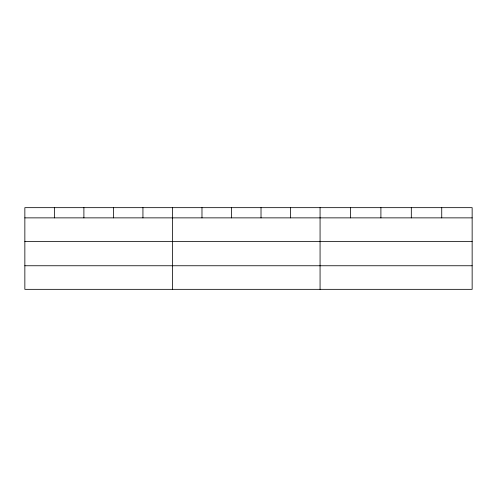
<?xml version="1.0" encoding="UTF-8"?>
<svg xmlns="http://www.w3.org/2000/svg" width="497" height="497" viewBox="0 0 497 497"><rect width="100%" height="100%" fill="white"/><g stroke="black" fill="none" stroke-linecap="round" stroke-linejoin="round"><path stroke-width="0.75" d="M472.15 241.455L472.15 207.659L24.85 207.659L24.85 289.341L472.15 289.341L472.15 241.455L24.85 241.455M24.85 217.866L472.15 217.866M24.85 265.752L472.15 265.752M441.734 207.659L441.734 217.866M411.317 207.659L411.317 217.866M380.901 207.659L380.901 217.866M350.484 207.659L350.484 217.866M320.068 207.659L320.068 289.341M290.546 207.659L290.546 217.866M261.024 207.659L261.024 217.866M231.503 207.659L231.503 217.866M201.981 207.659L201.981 217.866M172.459 207.659L172.459 289.341M142.937 207.659L142.937 217.866M113.415 207.659L113.415 217.866M83.894 207.659L83.894 217.866M54.372 207.659L54.372 217.866"/></g></svg>
